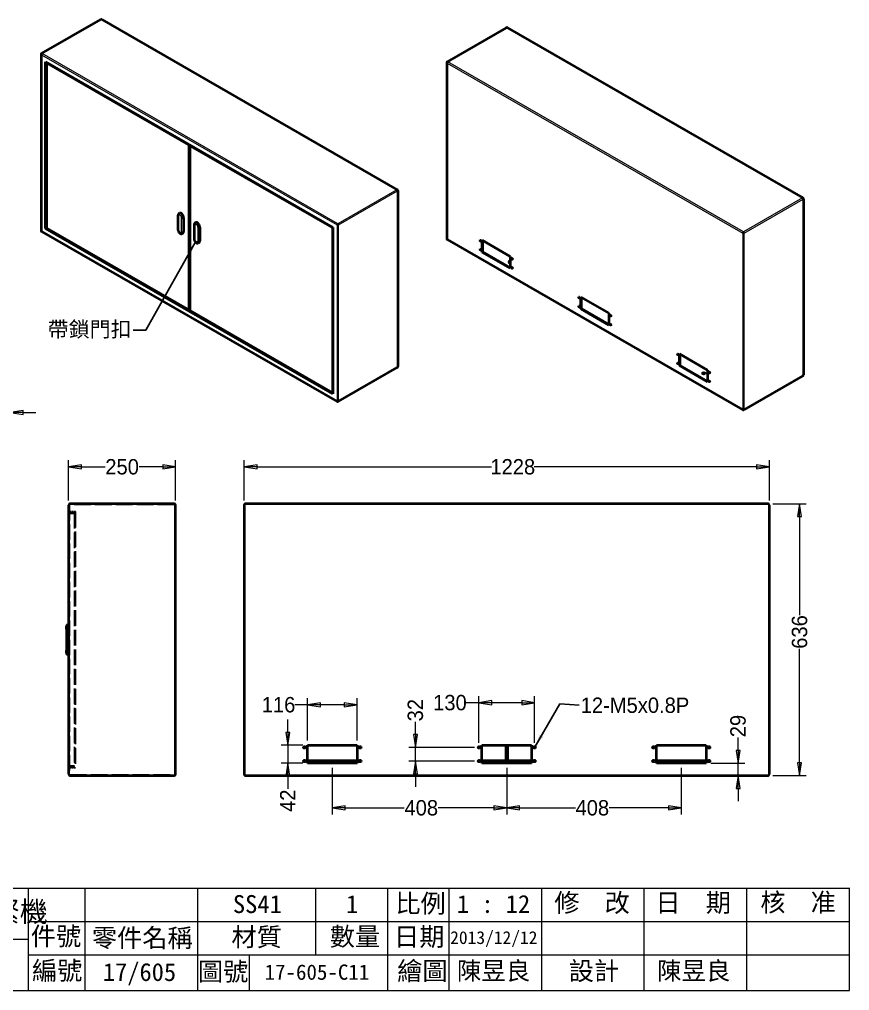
# Model space of a CAD drawing. Header units: millimetres. Extents: x -92 to 3444, y 120 to 2400.
# Drawn here: x 1503 to 3444, y 120 to 2392 of the extents above; entities that cross this region are included whole.
import ezdxf

# ---------------------------------------------------------------- set-up
doc = ezdxf.new("R2010")
doc.units = ezdxf.units.MM
doc.header["$LTSCALE"] = 12
doc.linetypes.add('DASHED', pattern=[0.2067, 0.1654, -0.0413])
for name, color, linetype, lineweight in [('可見 (ISO)', 7, 'Continuous', 35), ('圖框層', 7, 'Continuous', 20), ('標註 (ISO)', 7, 'Continuous', 20), ('標題 (ISO)', 7, 'Continuous', 40), ('窄部可見 (ISO)', 7, 'Continuous', 15), ('符號 (ISO)', 7, 'Continuous', 25), ('隱藏 (ISO)', 7, 'DASHED', 25)]:
    doc.layers.add(name, color=color, linetype=linetype, lineweight=lineweight)
doc.styles.add('STSL_56', font='')
doc.styles.add('文字型式61', font='')
doc.styles.add('文字型式65', font='')
doc.styles.add('文字型式85', font='')
doc.styles.add('文字型式88', font='')
doc.styles.add('註記文字 (JIS)', font='')
doc.styles.get('STSL_56').set_extended_font_data('DFKai-SB')
doc.styles.get('文字型式61').set_extended_font_data('DFKai-SB')
doc.styles.get('文字型式65').set_extended_font_data('DFKai-SB')
doc.styles.get('文字型式85').set_extended_font_data('DFKai-SB')
doc.styles.get('文字型式88').set_extended_font_data('DFKai-SB')
doc.styles.get('註記文字 (JIS)').set_extended_font_data('PMingLiU')
doc.dimstyles.new('預設 (JIS)', dxfattribs={"dimscale": 12, "dimtxt": 3, "dimasz": 2.5, "dimexe": 1.3, "dimexo": 0.9, "dimgap": 0.3, "dimtad": 0, "dimtoh": 1, "dimrnd": 1e-08, "dimdsep": 46, "dimtxsty": '註記文字 (JIS)', "dimblk": 'Filled-1', "dimcen": 0.09, "dimdle": 10, "dimclrd": 256, "dimclre": 256, "dimclrt": 256, "dimadec": 0, "dimazin": 2, "dimtfac": 0.933333, "dimtmove": 0, "dimatfit": 3, "dimfxl": 0, "dimtolj": 1, "dimlwd": -1, "dimlwe": -1, "dimarcsym": 0})
doc.dimstyles.new('預設 (JIS)$7', dxfattribs={"dimscale": 12, "dimtxt": 3, "dimasz": 2.5, "dimexe": 1.3, "dimexo": 0.9, "dimgap": 0.3, "dimtad": 0, "dimtoh": 1, "dimrnd": 1e-08, "dimdsep": 46, "dimtxsty": '註記文字 (JIS)', "dimblk": 'Filled-1', "dimcen": 0.09, "dimdle": 10, "dimclrd": 256, "dimclre": 256, "dimclrt": 256, "dimadec": 0, "dimazin": 2, "dimtfac": 0.933333, "dimtmove": 0, "dimatfit": 3, "dimfxl": 0, "dimtolj": 1, "dimlwd": -1, "dimlwe": -1, "dimarcsym": 0})

# ---------------------------------------------------------------- blocks, each defined once
blk = doc.blocks.new('標題欄框 ISO')
at = {"layer": '圖框層', "color": 7}
for p, q in [((85.95, 35.03), (362.95, 35.03)), ((202.95, 15.04), (202.95, 35.03)), ((213.95, 15.04), (213.95, 35.03)), ((235.95, 15.04), (235.95, 35.03)), ((258.95, 22.03), (258.95, 35.03)), ((272.95, 15.04), (272.95, 35.03)), ((284.95, 15.04), (284.95, 35.03)), ((302.95, 15.04), (302.95, 35.03)), ((322.95, 15.04), (322.95, 35.03)), ((342.95, 15.04), (342.95, 35.03)), ((362.95, 15.04), (362.95, 35.04)), ((202.95, 28.53), (362.95, 28.53)), ((85.95, 25.03), (202.95, 25.03)), ((202.95, 22.03), (362.95, 22.03)), ((246.01, 15.04), (246.01, 22.03)), ((85.95, 15.03), (362.95, 15.03))]:
    blk.add_line(p, q, dxfattribs=at)
at = {"layer": '圖框層', "color": 7, "style": 'STSL_56'}
for s, p in [('比例', (274.43, 30.23)), ('修  改', (305.41, 30.37)), ('日  期', (325.12, 30.37)), ('核  准', (345.57, 30.45)), ('件號', (203.39, 23.83)), ('零件名稱', (215.29, 23.51)), ('材質', (242.49, 23.69)), ('數量', (261.65, 23.77)), ('日期', (274.18, 23.74)), ('編號', (203.62, 17.12)), ('圖號', (235.95, 16.94)), ('繪圖', (274.78, 17.07)), ('設計', (308.22, 17.07))]:
    blk.add_text(s, height=3.599, dxfattribs=at).set_placement(p)
at = {"layer": '標題 (ISO)'}
for tag, p, height, style in [('描述_001', (68.06, 197.75), 4, '文字型式65'), ('材料_001', (242.78, 30.15), 3.5, '文字型式85'), ('狀態_001', (264.8, 30.13), 3.5, '文字型式85'), ('視圖比例_001', (286.42, 30.17), 3.5, '文字型式85'), ('主題_001', (146.69, 28.42), 4, '文字型式65'), ('建立日期_001', (285.11, 24.12), 2.5, '文字型式88'), ('標題_001', (217.42, 16.9), 3.5, '文字型式85'), ('工程師_001', (286.42, 17.14), 3.5, '文字型式85'), ('設計師_001', (325.42, 17.14), 3.5, '文字型式85'), ('零件號碼_001', (248.95, 17.13), 3, '文字型式61')]:
    blk.add_attdef(tag, p, '', height=height, dxfattribs=dict(at, style=style))
blk = doc.blocks.new('Filled-1')
at = {"color": 0}
for p, q in [((0, 0), (-1, 0.16)), ((-1, 0.16), (-1, -0.16)), ((-1, 0), (0, 0)), ((-1, -0.16), (0, 0))]:
    blk.add_line(p, q, dxfattribs=at)
at = {"color": 0, "flags": 128}
blk.add_lwpolyline([(-1, -0.16), (0, 0)], dxfattribs=at)
at = {"color": 0}
blk.add_solid([(-1, -0.16), (0, 0), (-1, 0.16), (-1, -0.16)], dxfattribs=at)
blk = doc.blocks.new('*D14')
at = {"layer": 'Defpoints', "color": 0}
for p in [(3253.4, 1259.1), (3253.4, 623.1), (3327.1, 623.1)]:
    blk.add_point(p, dxfattribs=at)
at = {"layer": '標註 (ISO)'}
for p, q in [((3264.2, 1259.1), (3342.7, 1259.1)), ((3327.1, 1229.1), (3327.1, 998.8)), ((3327.1, 653.1), (3327.1, 919.4)), ((3264.2, 623.1), (3342.7, 623.1))]:
    blk.add_line(p, q, dxfattribs=at)
at = {"layer": '標註 (ISO)', "xscale": 30, "yscale": 30, "zscale": 30}
for p, rotation in [((3327.1, 1259.1), 90), ((3327.1, 623.1), 270)]:
    blk.add_blockref('Filled-1', p, dxfattribs=dict(at, rotation=rotation))
at = {"layer": '標註 (ISO)', "insert": (3327.1, 959.1), "char_height": 36, "attachment_point": 5, "rotation": 90, "style": '註記文字 (JIS)'}
blk.add_mtext('\\A1;636', dxfattribs=at)
blk = doc.blocks.new('*D15')
at = {"layer": 'Defpoints', "color": 0}
for p in [(2028.4, 1345.5), (2028.4, 1256.1), (3256.4, 1256.1)]:
    blk.add_point(p, dxfattribs=at)
at = {"layer": '標註 (ISO)'}
for p, q in [((2028.4, 1266.9), (2028.4, 1361.1)), ((2058.4, 1345.5), (2606.6, 1345.5)), ((3226.4, 1345.5), (2706.3, 1345.5)), ((3256.4, 1266.9), (3256.4, 1361.1))]:
    blk.add_line(p, q, dxfattribs=at)
at = {"layer": '標註 (ISO)', "xscale": 30, "yscale": 30, "zscale": 30, "rotation": 180}
blk.add_blockref('Filled-1', (2028.4, 1345.5), dxfattribs=at)
at = {"layer": '標註 (ISO)', "xscale": 30, "yscale": 30, "zscale": 30}
blk.add_blockref('Filled-1', (3256.4, 1345.5), dxfattribs=at)
at = {"layer": '標註 (ISO)', "insert": (2656.4, 1345.5), "char_height": 36, "attachment_point": 5, "style": '註記文字 (JIS)'}
blk.add_mtext('\\A1;1228', dxfattribs=at)
blk = doc.blocks.new('*D16')
at = {"layer": 'Defpoints', "color": 0}
for p in [(1617.8, 1345.5), (1617.8, 1256.1), (1867.8, 1256.1)]:
    blk.add_point(p, dxfattribs=at)
at = {"layer": '標註 (ISO)'}
for p, q in [((1617.8, 1266.9), (1617.8, 1361.1)), ((1647.8, 1345.5), (1702.9, 1345.5)), ((1837.8, 1345.5), (1782.8, 1345.5)), ((1867.8, 1266.9), (1867.8, 1361.1))]:
    blk.add_line(p, q, dxfattribs=at)
at = {"layer": '標註 (ISO)', "xscale": 30, "yscale": 30, "zscale": 30, "rotation": 180}
blk.add_blockref('Filled-1', (1617.8, 1345.5), dxfattribs=at)
at = {"layer": '標註 (ISO)', "xscale": 30, "yscale": 30, "zscale": 30}
blk.add_blockref('Filled-1', (1867.8, 1345.5), dxfattribs=at)
at = {"layer": '標註 (ISO)', "insert": (1742.8, 1345.5), "char_height": 36, "attachment_point": 5, "style": '註記文字 (JIS)'}
blk.add_mtext('\\A1;250', dxfattribs=at)
blk = doc.blocks.new('*D17')
at = {"layer": 'Defpoints', "color": 0}
for p in [(2642.4, 652.1), (3050.4, 652.1), (3050.4, 547.5)]:
    blk.add_point(p, dxfattribs=at)
at = {"layer": '標註 (ISO)'}
for p, q in [((2642.4, 641.3), (2642.4, 531.9)), ((3050.4, 641.3), (3050.4, 531.9)), ((2672.4, 547.5), (2802.7, 547.5)), ((3020.4, 547.5), (2882.2, 547.5))]:
    blk.add_line(p, q, dxfattribs=at)
at = {"layer": '標註 (ISO)', "xscale": 30, "yscale": 30, "zscale": 30, "rotation": 180}
blk.add_blockref('Filled-1', (2642.4, 547.5), dxfattribs=at)
at = {"layer": '標註 (ISO)', "xscale": 30, "yscale": 30, "zscale": 30}
blk.add_blockref('Filled-1', (3050.4, 547.5), dxfattribs=at)
at = {"layer": '標註 (ISO)', "insert": (2842.4, 547.5), "char_height": 36, "attachment_point": 5, "style": '註記文字 (JIS)'}
blk.add_mtext('\\A1;408', dxfattribs=at)
blk = doc.blocks.new('*D18')
at = {"layer": 'Defpoints', "color": 0}
for p in [(2234.4, 652.1), (2642.4, 652.1), (2234.4, 547.5)]:
    blk.add_point(p, dxfattribs=at)
at = {"layer": '標註 (ISO)'}
for p, q in [((2234.4, 641.3), (2234.4, 531.9)), ((2642.4, 641.3), (2642.4, 531.9)), ((2264.4, 547.5), (2402.7, 547.5)), ((2612.4, 547.5), (2482.2, 547.5))]:
    blk.add_line(p, q, dxfattribs=at)
at = {"layer": '標註 (ISO)', "xscale": 30, "yscale": 30, "zscale": 30, "rotation": 180}
blk.add_blockref('Filled-1', (2234.4, 547.5), dxfattribs=at)
at = {"layer": '標註 (ISO)', "xscale": 30, "yscale": 30, "zscale": 30}
blk.add_blockref('Filled-1', (2642.4, 547.5), dxfattribs=at)
at = {"layer": '標註 (ISO)', "insert": (2442.4, 547.5), "char_height": 36, "attachment_point": 5, "style": '註記文字 (JIS)'}
blk.add_mtext('\\A1;408', dxfattribs=at)
blk = doc.blocks.new('*D19')
at = {"layer": 'Defpoints', "color": 0}
for p in [(1479.8, 1562.4), (1481.4, 1562.4), (1481.4, 1472.9)]:
    blk.add_point(p, dxfattribs=at)
at = {"layer": '標註 (ISO)'}
for p, q in [((1479.8, 1551.6), (1479.8, 1457.3)), ((1481.4, 1551.6), (1481.4, 1457.3)), ((1449.8, 1472.9), (1419.8, 1472.9)), ((1481.4, 1472.9), (1479.8, 1472.9)), ((1511.4, 1472.9), (1541.4, 1472.9))]:
    blk.add_line(p, q, dxfattribs=at)
at = {"layer": '標註 (ISO)', "xscale": 30, "yscale": 30, "zscale": 30}
blk.add_blockref('Filled-1', (1479.8, 1472.9), dxfattribs=at)
at = {"layer": '標註 (ISO)', "xscale": 30, "yscale": 30, "zscale": 30, "rotation": 180}
blk.add_blockref('Filled-1', (1481.4, 1472.9), dxfattribs=at)
at = {"layer": '標註 (ISO)', "insert": (1388.2, 1472.9), "char_height": 36, "attachment_point": 5, "style": '註記文字 (JIS)'}
blk.add_mtext('\\A1;1.6', dxfattribs=at)
blk = doc.blocks.new('*D24')
at = {"layer": 'Defpoints', "color": 0}
for p in [(2130.2, 694.1), (2176.4, 694.1), (2176.4, 652.1)]:
    blk.add_point(p, dxfattribs=at)
at = {"layer": '標註 (ISO)'}
for p, q in [((2130.2, 724.1), (2130.2, 754.1)), ((2165.6, 694.1), (2114.6, 694.1)), ((2130.2, 694.1), (2130.2, 652.1)), ((2165.6, 652.1), (2114.6, 652.1)), ((2130.2, 622.1), (2130.2, 592.1))]:
    blk.add_line(p, q, dxfattribs=at)
at = {"layer": '標註 (ISO)', "xscale": 30, "yscale": 30, "zscale": 30}
for p, rotation in [((2130.2, 694.1), 270), ((2130.2, 652.1), 90)]:
    blk.add_blockref('Filled-1', p, dxfattribs=dict(at, rotation=rotation))
at = {"layer": '標註 (ISO)', "insert": (2130.2, 564.2), "char_height": 36, "attachment_point": 5, "rotation": 90, "style": '註記文字 (JIS)'}
blk.add_mtext('\\A1;42', dxfattribs=at)
blk = doc.blocks.new('*D25')
at = {"layer": 'Defpoints', "color": 0}
for p in [(2292.4, 788.7), (2176.4, 694.1), (2292.4, 694.1)]:
    blk.add_point(p, dxfattribs=at)
at = {"layer": '標註 (ISO)'}
for p, q in [((2176.4, 704.9), (2176.4, 804.3)), ((2292.4, 704.9), (2292.4, 804.3)), ((2176.4, 788.7), (2146.4, 788.7)), ((2262.4, 788.7), (2206.4, 788.7))]:
    blk.add_line(p, q, dxfattribs=at)
at = {"layer": '標註 (ISO)', "xscale": 30, "yscale": 30, "zscale": 30, "rotation": 180}
blk.add_blockref('Filled-1', (2176.4, 788.7), dxfattribs=at)
at = {"layer": '標註 (ISO)', "xscale": 30, "yscale": 30, "zscale": 30}
blk.add_blockref('Filled-1', (2292.4, 788.7), dxfattribs=at)
at = {"layer": '標註 (ISO)', "insert": (2108.6, 788.7), "char_height": 36, "attachment_point": 5, "style": '註記文字 (JIS)'}
blk.add_mtext('\\A1;116', dxfattribs=at)
blk = doc.blocks.new('*D26')
at = {"layer": 'Defpoints', "color": 0}
for p in [(2707.4, 793.6), (2577.4, 689.1), (2707.4, 689.1)]:
    blk.add_point(p, dxfattribs=at)
at = {"layer": '標註 (ISO)'}
for p, q in [((2577.4, 699.9), (2577.4, 809.2)), ((2707.4, 699.9), (2707.4, 809.2)), ((2577.4, 793.6), (2547.4, 793.6)), ((2677.4, 793.6), (2607.4, 793.6))]:
    blk.add_line(p, q, dxfattribs=at)
at = {"layer": '標註 (ISO)', "xscale": 30, "yscale": 30, "zscale": 30, "rotation": 180}
blk.add_blockref('Filled-1', (2577.4, 793.6), dxfattribs=at)
at = {"layer": '標註 (ISO)', "xscale": 30, "yscale": 30, "zscale": 30}
blk.add_blockref('Filled-1', (2707.4, 793.6), dxfattribs=at)
at = {"layer": '標註 (ISO)', "insert": (2509.4, 793.6), "char_height": 36, "attachment_point": 5, "style": '註記文字 (JIS)'}
blk.add_mtext('\\A1;130', dxfattribs=at)
blk = doc.blocks.new('*D27')
at = {"layer": 'Defpoints', "color": 0}
for p in [(2577.4, 689.1), (2428.7, 657.1), (2577.4, 657.1)]:
    blk.add_point(p, dxfattribs=at)
at = {"layer": '標註 (ISO)'}
for p, q in [((2428.7, 719.1), (2428.7, 749.1)), ((2566.6, 689.1), (2413.1, 689.1)), ((2428.7, 657.1), (2428.7, 689.1)), ((2566.6, 657.1), (2413.1, 657.1)), ((2428.7, 627.1), (2428.7, 597.1))]:
    blk.add_line(p, q, dxfattribs=at)
at = {"layer": '標註 (ISO)', "xscale": 30, "yscale": 30, "zscale": 30}
for p, rotation in [((2428.7, 689.1), 270), ((2428.7, 657.1), 90)]:
    blk.add_blockref('Filled-1', p, dxfattribs=dict(at, rotation=rotation))
at = {"layer": '標註 (ISO)', "insert": (2428.7, 776.1), "char_height": 36, "attachment_point": 5, "rotation": 90, "style": '註記文字 (JIS)'}
blk.add_mtext('\\A1;32', dxfattribs=at)
blk = doc.blocks.new('*D28')
at = {"layer": 'Defpoints', "color": 0}
for p in [(3108.4, 652.1), (3172.5, 623.1), (3183.3, 623.1)]:
    blk.add_point(p, dxfattribs=at)
at = {"layer": '標註 (ISO)'}
for p, q in [((3183.3, 682.1), (3183.3, 712.1)), ((3119.2, 652.1), (3198.9, 652.1)), ((3183.3, 623.1), (3183.3, 652.1)), ((3183.3, 593.1), (3183.3, 563.1))]:
    blk.add_line(p, q, dxfattribs=at)
at = {"layer": '標註 (ISO)', "xscale": 30, "yscale": 30, "zscale": 30}
for p, rotation in [((3183.3, 652.1), 270), ((3183.3, 623.1), 90)]:
    blk.add_blockref('Filled-1', p, dxfattribs=dict(at, rotation=rotation))
at = {"layer": '標註 (ISO)', "insert": (3183.3, 739), "char_height": 36, "attachment_point": 5, "rotation": 90, "style": '註記文字 (JIS)'}
blk.add_mtext('\\A1;29', dxfattribs=at)

msp = doc.modelspace()

# ---------------------------------------------------------------- linework, layer by layer
at = {"layer": '可見 (ISO)'}
for p, q in [((1554.662, 2312.675), (1692.689, 2392.16)), ((1695.084, 2392.16), (2386.352, 1994.086)), ((2641.324, 2372.923), (2503.297, 2293.439)), ((2643.719, 2372.923), (3334.987, 1974.849)), ((1553.46, 2310.596), (1553.46, 1898.552)), ((1563.779, 1903.155), (1563.779, 2292.962)), ((1563.779, 2292.962), (2235.813, 1905.963)), ((1565.905, 2290.755), (1565.905, 1904.06)), ((2502.094, 2291.359), (2502.094, 1879.315)), ((1901.073, 2097.744), (1901.073, 1711.049)), ((2387.554, 1992.006), (2387.554, 1579.962)), ((3336.189, 1972.769), (3336.189, 1560.725)), ((1873.355, 1933.452), (1873.355, 1900.75)), ((1875.722, 1938.104), (1876.854, 1938.756)), ((1886.503, 1928.565), (1886.503, 1895.864)), ((1911.256, 1911.626), (1911.256, 1878.924)), ((1914.754, 1916.93), (1913.623, 1916.279)), ((1554.662, 1896.472), (2245.929, 1498.398)), ((1563.779, 1903.155), (1565.905, 1904.379)), ((2235.813, 1516.157), (1563.779, 1903.155)), ((1565.905, 1904.06), (1899.518, 1711.944)), ((1883.707, 1891.537), (1884.838, 1892.188)), ((1924.404, 1906.74), (1924.404, 1874.038)), ((2235.813, 1905.963), (2235.813, 1516.157)), ((1922.739, 1870.363), (1921.608, 1869.711)), ((2503.297, 1877.235), (3194.564, 1479.161)), ((2584.822, 1848.108), (2584.822, 1875.578)), ((2584.822, 1875.578), (2650.441, 1837.79)), ((2585.727, 1875.056), (2585.727, 1848.629)), ((2584.822, 1848.108), (2585.727, 1848.629)), ((2650.441, 1810.32), (2584.822, 1848.108)), ((2585.727, 1848.629), (2650.441, 1811.363)), ((2650.441, 1837.79), (2650.441, 1810.32)), ((2815.621, 1742.669), (2881.241, 1704.881)), ((2815.621, 1715.199), (2815.621, 1742.669)), ((2816.527, 1742.148), (2816.527, 1715.721)), ((1901.073, 1711.049), (2234.687, 1518.934)), ((2815.621, 1715.199), (2816.527, 1715.721)), ((2881.241, 1677.412), (2815.621, 1715.199)), ((2816.527, 1715.721), (2881.241, 1678.454)), ((2881.241, 1704.881), (2881.241, 1677.412)), ((3046.421, 1609.76), (3112.041, 1571.972)), ((3046.421, 1582.291), (3046.421, 1609.76)), ((3047.326, 1609.239), (3047.326, 1582.812)), ((2248.325, 1498.398), (2386.352, 1577.882)), ((3046.421, 1582.291), (3047.326, 1582.812)), ((3112.041, 1544.503), (3046.421, 1582.291)), ((3047.326, 1582.812), (3112.041, 1545.545)), ((3112.041, 1571.972), (3112.041, 1544.503)), ((3334.987, 1558.645), (3196.96, 1479.161)), ((1617.818, 1256.079), (1617.818, 626.079)), ((1864.818, 1259.079), (1620.818, 1259.079)), ((1867.818, 626.079), (1867.818, 1256.079)), ((2028.421, 1256.079), (2028.421, 626.079)), ((3253.421, 1259.079), (2031.421, 1259.079)), ((3256.421, 626.079), (3256.421, 1256.079)), ((1612.818, 966.079), (1612.818, 973.079)), ((1612.818, 966.079), (1612.818, 916.079)), ((1617.818, 976.079), (1615.818, 976.079)), ((1612.818, 909.079), (1612.818, 916.079)), ((1617.818, 906.079), (1615.818, 906.079)), ((2176.421, 652.079), (2176.421, 694.079)), ((2176.421, 694.079), (2292.421, 694.079)), ((2292.421, 694.079), (2292.421, 652.079)), ((2584.421, 694.079), (2700.421, 694.079)), ((2584.421, 652.079), (2584.421, 694.079)), ((2640.321, 694.079), (2640.321, 658.079)), ((2641.921, 658.079), (2641.921, 694.079)), ((2642.921, 658.079), (2642.921, 694.079)), ((2644.521, 658.079), (2644.521, 694.079)), ((2700.421, 694.079), (2700.421, 652.079)), ((2992.421, 694.079), (3108.421, 694.079)), ((2992.421, 652.079), (2992.421, 694.079)), ((3108.421, 694.079), (3108.421, 652.079)), ((2167.612, 658.079), (2171.23, 658.079)), ((2176.421, 658.079), (2292.421, 658.079)), ((2292.421, 652.079), (2176.421, 652.079)), ((2297.612, 658.079), (2301.23, 658.079)), ((2575.612, 658.079), (2579.23, 658.079)), ((2584.421, 658.079), (2700.421, 658.079)), ((2700.421, 652.079), (2584.421, 652.079)), ((2705.612, 658.079), (2709.23, 658.079)), ((2983.612, 658.079), (2987.23, 658.079)), ((2992.421, 658.079), (3108.421, 658.079)), ((3108.421, 652.079), (2992.421, 652.079)), ((3113.612, 658.079), (3117.23, 658.079)), ((1620.818, 623.079), (1864.818, 623.079)), ((2031.421, 623.079), (3253.421, 623.079))]:
    msp.add_line(p, q, dxfattribs=at)
for centre in [(2169.421, 689.079), (2299.421, 689.079), (2577.421, 689.079), (2707.421, 689.079), (2985.421, 689.079), (3115.421, 689.079), (2169.421, 657.079), (2299.421, 657.079), (2577.421, 657.079), (2707.421, 657.079), (2985.421, 657.079), (3115.421, 657.079)]:
    msp.add_circle(centre, 2.067, dxfattribs=at)
for centre, radius, start, end in [((1693.887, 2390.08), 2.4, 60.064008, 119.935992), ((2642.522, 2370.843), 2.4, 60.064008, 119.935992), ((1555.86, 2310.596), 2.4, 119.935992, 180), ((2504.494, 2291.359), 2.4, 119.935992, 180), ((2385.154, 1992.006), 2.4, 0, 60.064008), ((3333.789, 1972.769), 2.4, 0, 60.064008), ((1555.86, 1898.552), 2.4, 180, 240.064008), ((2504.494, 1879.315), 2.4, 180, 240.064008), ((2385.154, 1579.962), 2.4, 299.935992, 0), ((3333.789, 1560.725), 2.4, 299.935992, 0), ((2247.127, 1500.477), 2.4, 240.064008, 299.935992), ((3195.762, 1481.24), 2.4, 240.064008, 299.935992), ((1620.818, 1256.079), 3, 90, 180), ((1864.818, 1256.079), 3, 0, 90), ((2031.421, 1256.079), 3, 90, 180), ((3253.421, 1256.079), 3, 0, 90), ((1615.818, 973.079), 3, 90, 180), ((1615.818, 909.079), 3, 180, 270), ((1620.818, 626.079), 3, 180, 270), ((1864.818, 626.079), 3, 270, 0), ((2031.421, 626.079), 3, 180, 270), ((3253.421, 626.079), 3, 270, 0)]:
    msp.add_arc(centre, radius, start, end, dxfattribs=at)
for centre, major_axis, ratio, start_param, end_param in [((1568.305, 2289.367), (1.699, -2.938), 0.57697849, 3.56293436, 4.71142213), ((1899.513, 2098.637), (2.4, 1.387), 0.00167248, 1.20673987, 2.35522764), ((1903.473, 2096.356), (-1.699, 2.938), 0.57697849, 0.4213417, 1.56982947), ((1880.846, 1931.823), (-3.992, 6.933), 0.57809312, 3.92892453, 6.28318531), ((1918.747, 1909.997), (-3.992, 6.933), 0.57809312, 3.92892453, 6.28318531), ((1568.305, 1905.447), (2.4, 1.387), 0.00167248, 2.35522764, 3.14255951), ((1880.846, 1899.121), (3.992, -6.933), 0.57809312, 0, 0.78733187), ((2234.682, 1905.626), (2.4, 1.387), 0.00167248, 1.20673984, 2.3552276), ((1918.747, 1877.295), (3.992, -6.933), 0.57809312, 0, 0.78733187), ((2581.767, 1875.109), (0.825, -1.433), 0.57809312, 3.71952574, 5.70525222), ((2581.767, 1854.18), (0.825, -1.433), 0.57809312, 3.71952574, 5.70525222), ((2650.441, 1824.975), (-3.4, 0), 0.5758617, 4.71238897, 7.85398163), ((2650.441, 1823.929), (-3.4, 0), 0.5758617, 4.71238898, 6.0126613), ((2655.306, 1832.761), (0.825, -1.433), 0.57809312, 3.71952574, 5.70525222), ((2655.306, 1811.831), (0.825, -1.433), 0.57809312, 3.71952574, 5.70525222), ((2812.567, 1742.2), (0.825, -1.433), 0.57809312, 3.71952574, 5.70525222), ((1899.513, 1714.717), (-1.699, 2.938), 0.57697849, 1.56982947, 3.06270131), ((1903.473, 1712.436), (2.4, 1.387), 0.00167248, 2.35522764, 3.14255951), ((2812.567, 1721.271), (0.825, -1.433), 0.57809312, 3.71952574, 5.70525222), ((2886.106, 1699.852), (0.825, -1.433), 0.57809312, 3.71952574, 5.70525222), ((2886.106, 1678.923), (0.825, -1.433), 0.57809312, 3.71952574, 5.70525222), ((3043.366, 1609.292), (0.825, -1.433), 0.57809312, 3.71952574, 5.70525222), ((3043.366, 1588.362), (0.825, -1.433), 0.57809312, 3.71952574, 5.70525222), ((3102.99, 1563.324), (3.4, 0), 0.5758617, 0.27052401, 2.87106864), ((3116.906, 1566.943), (0.825, -1.433), 0.57809312, 3.71952574, 5.70525222), ((3116.906, 1546.014), (0.825, -1.433), 0.57809312, 3.71952574, 5.70525222), ((2234.682, 1521.706), (-1.699, 2.938), 0.57697849, 1.56982947, 2.84611031)]:
    msp.add_ellipse(centre, major_axis=major_axis, ratio=ratio, start_param=start_param, end_param=end_param, dxfattribs=at)
for centre, major_axis, ratio in [((2580.862, 1874.588), (-0.825, 1.433), 0.57809312), ((2580.862, 1853.659), (-0.825, 1.433), 0.57809312), ((2654.401, 1832.239), (-0.825, 1.433), 0.57809312), ((2654.401, 1811.31), (-0.825, 1.433), 0.57809312), ((2811.662, 1741.679), (-0.825, 1.433), 0.57809312), ((2811.662, 1720.75), (-0.825, 1.433), 0.57809312), ((2885.201, 1699.331), (-0.825, 1.433), 0.57809312), ((2885.201, 1678.401), (-0.825, 1.433), 0.57809312), ((3042.461, 1608.77), (-0.825, 1.433), 0.57809312), ((3042.461, 1587.841), (-0.825, 1.433), 0.57809312), ((3116, 1566.422), (-0.825, 1.433), 0.57809312), ((3102.99, 1564.37), (-3.4, 0), 0.5758617), ((3116, 1545.493), (-0.825, 1.433), 0.57809312)]:
    msp.add_ellipse(centre, major_axis=major_axis, ratio=ratio, dxfattribs=at)
for points, knots in [([(1875.722, 1938.104), (1875.386, 1937.911), (1875.077, 1937.671), (1874.54, 1937.128), (1874.312, 1936.826), (1873.936, 1936.192), (1873.788, 1935.861), (1873.561, 1935.185), (1873.481, 1934.842), (1873.378, 1934.15), (1873.355, 1933.801), (1873.355, 1933.452)], [2.354260782, 2.354260782, 2.354260782, 2.354260782, 2.511727156, 2.511727156, 2.66919353, 2.66919353, 2.826659905, 2.826659905, 2.984126279, 2.984126279, 3.141592654, 3.141592654, 3.141592654, 3.141592654]), ([(1913.623, 1916.279), (1913.287, 1916.085), (1912.978, 1915.845), (1912.441, 1915.302), (1912.213, 1915), (1911.837, 1914.367), (1911.689, 1914.035), (1911.462, 1913.36), (1911.382, 1913.016), (1911.279, 1912.324), (1911.256, 1911.975), (1911.256, 1911.626)], [2.354260782, 2.354260782, 2.354260782, 2.354260782, 2.511727156, 2.511727156, 2.66919353, 2.66919353, 2.826659905, 2.826659905, 2.984126279, 2.984126279, 3.141592654, 3.141592654, 3.141592654, 3.141592654]), ([(1873.355, 1900.75), (1873.355, 1899.942), (1873.48, 1899.128), (1873.928, 1897.511), (1874.257, 1896.707), (1875.073, 1895.195), (1875.559, 1894.485), (1876.665, 1893.202), (1877.285, 1892.63), (1878.643, 1891.693), (1879.383, 1891.324), (1880.872, 1890.948), (1881.609, 1890.896), (1882.816, 1891.124), (1883.282, 1891.293), (1883.707, 1891.537)], [3.14159265, 3.14159265, 3.14159265, 3.14159265, 3.50601963, 3.50601963, 3.8775938, 3.8775938, 4.24429337, 4.24429337, 4.61412484, 4.61412484, 4.98480097, 4.98480097, 5.29700548, 5.29700548, 5.49585344, 5.49585344, 5.49585344, 5.49585344]), ([(1911.256, 1878.924), (1911.256, 1878.116), (1911.381, 1877.302), (1911.829, 1875.685), (1912.158, 1874.882), (1912.974, 1873.369), (1913.46, 1872.659), (1914.566, 1871.376), (1915.186, 1870.804), (1916.544, 1869.867), (1917.284, 1869.499), (1918.773, 1869.122), (1919.51, 1869.07), (1920.717, 1869.298), (1921.183, 1869.467), (1921.608, 1869.711)], [3.14159265, 3.14159265, 3.14159265, 3.14159265, 3.50601963, 3.50601963, 3.8775938, 3.8775938, 4.24429337, 4.24429337, 4.61412484, 4.61412484, 4.98480097, 4.98480097, 5.29700548, 5.29700548, 5.49585344, 5.49585344, 5.49585344, 5.49585344])]:
    msp.add_open_spline(points, degree=3, knots=knots, dxfattribs=at)
at = {"layer": '窄部可見 (ISO)'}
for p, q in [((1555.86, 2312.558), (1693.887, 2392.042)), ((1693.887, 2392.042), (2385.154, 1993.968)), ((2504.494, 2293.321), (2642.522, 2372.805)), ((2642.522, 2372.805), (3333.789, 1974.731)), ((1554.162, 2309.618), (2245.43, 1911.544)), ((1554.162, 1897.575), (1554.162, 2309.618)), ((2247.127, 1914.483), (1555.86, 2312.558)), ((1566.608, 2288.39), (1566.608, 1904.47)), ((1897.816, 2097.659), (1566.608, 2288.39)), ((2502.797, 2290.382), (3194.065, 1892.307)), ((2502.797, 1878.338), (2502.797, 2290.382)), ((3195.762, 1895.246), (2504.494, 2293.321)), ((1897.816, 1713.739), (1897.816, 2097.659)), ((1901.21, 2098.648), (1901.21, 2098.588)), ((1901.776, 1711.459), (1901.776, 2095.379)), ((1901.776, 2095.379), (2232.985, 1904.649)), ((2385.154, 1993.968), (2247.127, 1914.483)), ((2248.824, 1911.544), (2386.851, 1991.028)), ((2386.851, 1991.028), (2386.851, 1578.985)), ((3333.789, 1974.731), (3195.762, 1895.246)), ((3197.459, 1892.307), (3335.486, 1971.792)), ((3335.486, 1971.792), (3335.486, 1559.748)), ((1874.058, 1932.475), (1874.058, 1899.773)), ((1881.977, 1895.212), (1881.977, 1927.914)), ((1886.503, 1928.565), (1885.371, 1927.914)), ((1885.371, 1927.914), (1885.371, 1895.212)), ((1911.959, 1877.947), (1911.959, 1910.649)), ((2245.43, 1911.544), (2245.43, 1499.5)), ((2248.824, 1499.5), (2248.824, 1911.544)), ((2245.43, 1499.5), (1554.162, 1897.575)), ((1566.608, 1904.47), (1897.816, 1713.739)), ((1886.503, 1895.864), (1885.371, 1895.212)), ((1919.878, 1906.088), (1919.878, 1873.386)), ((1924.404, 1906.74), (1923.272, 1906.088)), ((1923.272, 1873.386), (1923.272, 1906.088)), ((2232.985, 1904.649), (2232.985, 1520.729)), ((3194.065, 1892.307), (3194.065, 1480.263)), ((3197.459, 1480.263), (3197.459, 1892.307)), ((1924.404, 1874.038), (1923.272, 1873.386)), ((3194.065, 1480.263), (2502.797, 1878.338)), ((2232.985, 1520.729), (1901.776, 1711.459)), ((2386.851, 1578.985), (2248.824, 1499.5)), ((3335.486, 1559.748), (3197.459, 1480.263))]:
    msp.add_line(p, q, dxfattribs=at)
for centre in [(2169.421, 689.079), (2299.421, 689.079), (2577.421, 689.079), (2707.421, 689.079), (2985.421, 689.079), (3115.421, 689.079), (2169.421, 657.079), (2299.421, 657.079), (2577.421, 657.079), (2707.421, 657.079), (2985.421, 657.079), (3115.421, 657.079)]:
    msp.add_arc(centre, 2.5, 350, 260, dxfattribs=at)
for centre, major_axis, ratio, start_param, end_param in [((1693.887, 2390.08), (-1.198, 2.08), 0.57809312, 5.49972085, 6.28318531), ((1693.887, 2390.08), (1.198, 2.08), 0.57809312, 0, 0.78346445), ((2642.522, 2370.843), (-1.198, 2.08), 0.57809312, 5.49972085, 6.28318531), ((2642.522, 2370.843), (1.198, 2.08), 0.57809312, 0, 0.78346445), ((1555.86, 2310.596), (-2.4, 0), 0.5758617, 0, 0.78539816), ((1555.86, 2310.596), (1.198, 2.08), 0.57809312, 0.78346445, 2.35426078), ((1555.86, 2310.596), (-1.198, 2.08), 0.57809312, 5.49972085, 6.28318531), ((2504.494, 2291.359), (-2.4, 0), 0.5758617, 0, 0.78539816), ((2504.494, 2291.359), (1.198, 2.08), 0.57809312, 0.78346445, 2.35426078), ((2504.494, 2291.359), (-1.198, 2.08), 0.57809312, 5.49972085, 6.28318531), ((2385.154, 1992.006), (1.198, 2.08), 0.57809312, 0, 0.78346445), ((2385.154, 1992.006), (1.198, -2.08), 0.57809312, 0.78733187, 2.3581282), ((2385.154, 1992.006), (2.4, 0), 0.5758617, 5.49778714, 6.28318531), ((3333.789, 1972.769), (1.198, 2.08), 0.57809312, 0, 0.78346445), ((3333.789, 1972.769), (1.198, -2.08), 0.57809312, 0.78733187, 2.3581282), ((3333.789, 1972.769), (2.4, 0), 0.5758617, 5.49778714, 6.28318531), ((1875.755, 1933.452), (-2.4, 0), 0.5758617, 0, 0.78539816), ((1878.017, 1930.194), (-2.795, 4.853), 0.57809312, 3.92892453, 7.07051718), ((1879.714, 1931.172), (-3.992, 6.933), 0.57809312, 3.92892453, 6.28318531), ((1883.674, 1928.891), (-2.4, 0), 0.5758617, 0.78539816, 2.35619449), ((1913.656, 1911.626), (-2.4, 0), 0.5758617, 0, 0.78539816), ((1915.918, 1908.369), (-2.795, 4.853), 0.57809312, 3.92892453, 7.07051718), ((1917.615, 1909.346), (-3.992, 6.933), 0.57809312, 3.92892453, 6.28318531), ((2247.127, 1912.521), (-1.198, -2.08), 0.57809312, 3.92505711, 5.49585344), ((2247.127, 1912.521), (2.4, 0), 0.5758617, 3.92699082, 5.49778714), ((2247.127, 1912.521), (-1.198, 2.08), 0.57809312, 3.92892453, 5.49972085), ((1555.86, 1898.552), (-2.4, 0), 0.5758617, 0, 0.78539816), ((1555.86, 1898.552), (-1.198, -2.08), 0.57809312, 5.49585344, 6.28318531), ((1875.755, 1900.75), (-2.4, 0), 0.5758617, 0, 0.78539816), ((1878.017, 1897.492), (2.795, -4.853), 0.57809312, 3.92892453, 7.07051718), ((1883.674, 1896.189), (-2.4, 0), 0.5758617, 0.78539816, 2.35619449), ((1879.714, 1898.47), (3.992, -6.933), 0.57809312, 0, 0.78733187), ((1921.575, 1907.066), (2.4, 0), 0.5758617, 3.92699082, 5.49778714), ((3195.762, 1893.284), (-1.198, -2.08), 0.57809312, 3.92505711, 5.49585344), ((3195.762, 1893.284), (2.4, 0), 0.5758617, 3.92699082, 5.49778714), ((3195.762, 1893.284), (-1.198, 2.08), 0.57809312, 3.92892453, 5.49972085), ((1913.656, 1878.924), (-2.4, 0), 0.5758617, 0, 0.78539816), ((1915.918, 1875.667), (2.795, -4.853), 0.57809312, 3.92892453, 7.07051718), ((1921.575, 1874.364), (-2.4, 0), 0.5758617, 0.78539816, 2.35619449), ((1917.615, 1876.644), (3.992, -6.933), 0.57809312, 0, 0.78733187), ((2504.494, 1879.315), (-2.4, 0), 0.5758617, 0, 0.78539816), ((2504.494, 1879.315), (-1.198, -2.08), 0.57809312, 5.49585344, 6.28318531), ((2385.154, 1579.962), (1.198, -2.08), 0.57809312, 0, 0.78733187), ((2385.154, 1579.962), (2.4, 0), 0.5758617, 5.49778714, 6.28318531), ((3333.789, 1560.725), (1.198, -2.08), 0.57809312, 0, 0.78733187), ((3333.789, 1560.725), (2.4, 0), 0.5758617, 5.49778714, 6.28318531), ((2247.127, 1500.477), (-2.4, 0), 0.5758617, 0.78539816, 2.35619449), ((2247.127, 1500.477), (-1.198, -2.08), 0.57809312, 5.49585344, 6.28318531), ((2247.127, 1500.477), (1.198, -2.08), 0.57809312, 0, 0.78733187), ((3195.762, 1481.24), (-1.198, -2.08), 0.57809312, 5.49585344, 6.28318531), ((3195.762, 1481.24), (-2.4, 0), 0.5758617, 0.78539816, 2.35619449), ((3195.762, 1481.24), (1.198, -2.08), 0.57809312, 0, 0.78733187)]:
    msp.add_ellipse(centre, major_axis=major_axis, ratio=ratio, start_param=start_param, end_param=end_param, dxfattribs=at)
at = {"layer": '隱藏 (ISO)', "ltscale": 18.142235}
for p, q in [((1619.418, 1256.079), (1619.418, 626.079)), ((1866.218, 626.079), (1866.218, 1256.079))]:
    msp.add_line(p, q, dxfattribs=at)
at = {"layer": '隱藏 (ISO)', "ltscale": 19.674246}
for p, q in [((1864.818, 1257.479), (1620.818, 1257.479)), ((1620.818, 624.679), (1864.818, 624.679))]:
    msp.add_line(p, q, dxfattribs=at)
at = {"layer": '隱藏 (ISO)', "ltscale": 2.237919}
for p, q in [((1617.818, 1239.079), (1631.918, 1239.079)), ((1619.418, 1240.679), (1633.518, 1240.679)), ((1617.818, 643.079), (1631.918, 643.079)), ((1619.418, 641.479), (1633.518, 641.479))]:
    msp.add_line(p, q, dxfattribs=at)
at = {"layer": '隱藏 (ISO)', "ltscale": 1.968086}
for p, q in [((1631.818, 1235.979), (1619.418, 1235.979)), ((1631.818, 646.179), (1619.418, 646.179))]:
    msp.add_line(p, q, dxfattribs=at)
at = {"layer": '隱藏 (ISO)', "ltscale": 1.745872}
for p, q in [((1620.818, 1237.579), (1631.818, 1237.579)), ((1620.818, 644.579), (1631.818, 644.579))]:
    msp.add_line(p, q, dxfattribs=at)
at = {"layer": '隱藏 (ISO)', "ltscale": 18.390333}
msp.add_line((1631.818, 1237.579), (1631.818, 644.579), dxfattribs=at)
at = {"layer": '隱藏 (ISO)', "ltscale": 18.483372}
msp.add_line((1631.918, 1239.079), (1631.918, 643.079), dxfattribs=at)
at = {"layer": '隱藏 (ISO)', "ltscale": 18.582611}
msp.add_line((1633.518, 1240.679), (1633.518, 641.479), dxfattribs=at)
at = {"layer": '隱藏 (ISO)', "ltscale": 0.25386}
for p, q in [((1631.918, 1224.079), (1633.518, 1224.079)), ((1867.818, 694.079), (1866.218, 694.079)), ((1867.818, 691.579), (1866.218, 691.579)), ((1866.218, 691.146), (1867.818, 691.146)), ((1866.218, 687.012), (1867.818, 687.012)), ((1866.218, 686.579), (1867.818, 686.579)), ((1867.818, 659.579), (1866.218, 659.579)), ((1866.218, 659.146), (1867.818, 659.146)), ((1631.918, 658.079), (1633.518, 658.079)), ((1866.218, 655.012), (1867.818, 655.012)), ((1866.218, 654.579), (1867.818, 654.579)), ((1867.818, 652.079), (1866.218, 652.079)), ((1663.568, 623.079), (1663.568, 624.679)), ((1672.068, 623.079), (1672.068, 624.679)), ((1813.568, 623.079), (1813.568, 624.679)), ((1822.068, 623.079), (1822.068, 624.679))]:
    msp.add_line(p, q, dxfattribs=at)
at = {"layer": '隱藏 (ISO)', "ltscale": 0.348954}
for centre, start, end in [((1620.818, 1256.079), 90, 180), ((1864.818, 1256.079), 0, 90), ((1620.818, 626.079), 180, 270), ((1864.818, 626.079), 270, 0)]:
    msp.add_arc(centre, 1.4, start, end, dxfattribs=at)
at = {"layer": '隱藏 (ISO)', "ltscale": 0.90944}
for centre, start, end in [((1620.818, 1234.579), 90, 180), ((1620.818, 647.579), 180, 270)]:
    msp.add_arc(centre, 3, start, end, dxfattribs=at)

# ---------------------------------------------------------------- block references
ref = msp.add_blockref('標題欄框 ISO', (-911.376, -60.417), dxfattribs=dict(xscale=12, yscale=12, zscale=12))
ref.add_attrib('建立日期_001', '2013/12/12', (2509.984, 228.976), dxfattribs={"layer": '標題 (ISO)', "height": 30, "style": '文字型式88'})
ref.add_attrib('工程師_001', '陳昱良', (2525.618, 145.292), dxfattribs={"layer": '標題 (ISO)', "height": 42, "style": '文字型式85'})
ref.add_attrib('標題_001', '17/605', (1697.705, 142.392), dxfattribs={"layer": '標題 (ISO)', "height": 42, "style": '文字型式85'})
ref.add_attrib('零件號碼_001', '17-605-C11', (2075.988, 145.196), dxfattribs={"layer": '標題 (ISO)', "height": 35.9946, "style": '文字型式61'})
ref.add_attrib('材料_001', 'SS41', (2001.96, 301.374), dxfattribs={"layer": '標題 (ISO)', "height": 42, "style": '文字型式85'})
ref.add_attrib('主題_001', '四軸螺絲自動供給鎖緊機', (848.85, 280.598), dxfattribs={"layer": '標題 (ISO)', "height": 48, "style": '文字型式65'})
ref.add_attrib('視圖比例_001', '1 : 12', (2525.705, 301.635), dxfattribs={"layer": '標題 (ISO)', "height": 42, "style": '文字型式85'})
ref.add_attrib('狀態_001', '1', (2266.192, 301.142), dxfattribs={"layer": '標題 (ISO)', "height": 42, "style": '文字型式85'})
ref.add_attrib('設計師_001', '陳昱良', (2993.618, 145.292), dxfattribs={"layer": '標題 (ISO)', "height": 42, "style": '文字型式85'})

# ---------------------------------------------------------------- texts
at = {"layer": '符號 (ISO)', "insert": (1765.051, 1665.605), "char_height": 36, "width": 200.34784, "attachment_point": 6, "style": '註記文字 (JIS)'}
msp.add_mtext('{帶鎖門扣}', dxfattribs=at)
at = {"layer": '符號 (ISO)', "insert": (2815.243, 787.473), "char_height": 36, "width": 239.00773, "attachment_point": 4, "line_spacing_factor": 0.525, "style": '註記文字 (JIS)'}
msp.add_mtext('{12-M5x0.8P}', dxfattribs=at)

# ---------------------------------------------------------------- dimensions: what is measured, and where the dimension line sits
at = {"layer": '標註 (ISO)'}
for base, p1, p2, override, picture, middle in [((1481.373, 1472.945), (1479.773, 1562.366), (1481.373, 1562.366), {"dimtoh": 0, "dimdec": 2, "dimtp": 0, "dimtm": 0, "dimtdec": 2, "dimtofl": 1, "dimatfit": 1}, '*D19', (1388.205, 1472.945)), ((1617.818, 1345.532), (1867.818, 1256.079), (1617.818, 1256.079), {"dimtoh": 0, "dimdec": 2, "dimtp": 0, "dimtm": 0, "dimtdec": 2, "dimtofl": 0, "dimatfit": 1}, '*D16', (1742.818, 1345.532)), ((2028.421, 1345.532), (3256.421, 1256.079), (2028.421, 1256.079), {"dimtoh": 0, "dimdec": 2, "dimtp": 0, "dimtm": 0, "dimtdec": 2, "dimtofl": 0, "dimatfit": 1}, '*D15', (2656.421, 1345.532))]:
    dim = msp.add_linear_dim(base=base, p1=p1, p2=p2, dimstyle='預設 (JIS)', override=override, dxfattribs=at)
    dim.commit()
    dim.dimension.update_dxf_attribs({"geometry": picture, "text_midpoint": middle, "dimtype": 160})
for base, p1, p2, angle, override, picture, middle in [((3327.126, 623.079), (3253.421, 1259.079), (3253.421, 623.079), 90, {"dimtoh": 0, "dimdec": 2, "dimtp": 0, "dimtm": 0, "dimtdec": 2, "dimtofl": 0, "dimatfit": 1}, '*D14', (3327.126, 959.079)), ((2292.421, 788.7), (2176.421, 694.079), (2292.421, 694.079), 180, {"dimtoh": 0, "dimdec": 2, "dimtp": 0, "dimtm": 0, "dimtdec": 2, "dimtofl": 0, "dimatfit": 2}, '*D25', (2108.574, 788.7)), ((2428.718, 657.079), (2577.421, 689.079), (2577.421, 657.079), 90, {"dimtoh": 0, "dimdec": 2, "dimtp": 0, "dimtm": 0, "dimtdec": 2, "dimtofl": 1, "dimatfit": 1}, '*D27', (2428.718, 776.147)), ((2707.421, 793.641), (2577.421, 689.079), (2707.421, 689.079), 180, {"dimtoh": 0, "dimdec": 2, "dimtp": 0, "dimtm": 0, "dimtdec": 2, "dimtofl": 0, "dimatfit": 2}, '*D26', (2509.443, 793.641)), ((2130.178, 694.079), (2176.421, 652.079), (2176.421, 694.079), 90, {"dimtoh": 0, "dimdec": 2, "dimtp": 0, "dimtm": 0, "dimtdec": 2, "dimtofl": 1, "dimatfit": 1}, '*D24', (2130.178, 564.2)), ((3183.254, 623.079), (3108.421, 652.079), (3172.454, 623.079), 90, {"dimtoh": 0, "dimdec": 2, "dimse2": 1, "dimtp": 0, "dimtm": 0, "dimtdec": 2, "dimtofl": 1, "dimatfit": 1}, '*D28', (3183.254, 739.016)), ((2234.421, 547.497), (2642.421, 652.079), (2234.421, 652.079), 180, {"dimtoh": 0, "dimdec": 2, "dimtp": 0, "dimtm": 0, "dimtdec": 2, "dimtofl": 0, "dimatfit": 1}, '*D18', (2442.421, 547.497)), ((3050.421, 547.497), (2642.421, 652.079), (3050.421, 652.079), 180, {"dimtoh": 0, "dimdec": 2, "dimtp": 0, "dimtm": 0, "dimtdec": 2, "dimtofl": 0, "dimatfit": 1}, '*D17', (2842.421, 547.497))]:
    dim = msp.add_linear_dim(base=base, p1=p1, p2=p2, angle=angle, dimstyle='預設 (JIS)', override=override, dxfattribs=at)
    dim.commit()
    dim.dimension.update_dxf_attribs({"geometry": picture, "text_midpoint": middle, "dimtype": 160})

# ---------------------------------------------------------------- leaders
at = {"layer": '符號 (ISO)', "annotation_type": 0, "has_hookline": 1}
for points, hookline_direction, text_width in [([(1914.14, 1871.873), (1798.651, 1665.605), (1768.651, 1665.605)], 1, 156.767), ([(2708.671, 691.244), (2766.211, 790.905), (2811.643, 787.473)], 0, 246.872)]:
    msp.add_leader(points, dimstyle='預設 (JIS)$7', override={"dimtad": 0}, dxfattribs=dict(at, hookline_direction=hookline_direction, text_width=text_width))

doc.saveas('drawing.dxf')
